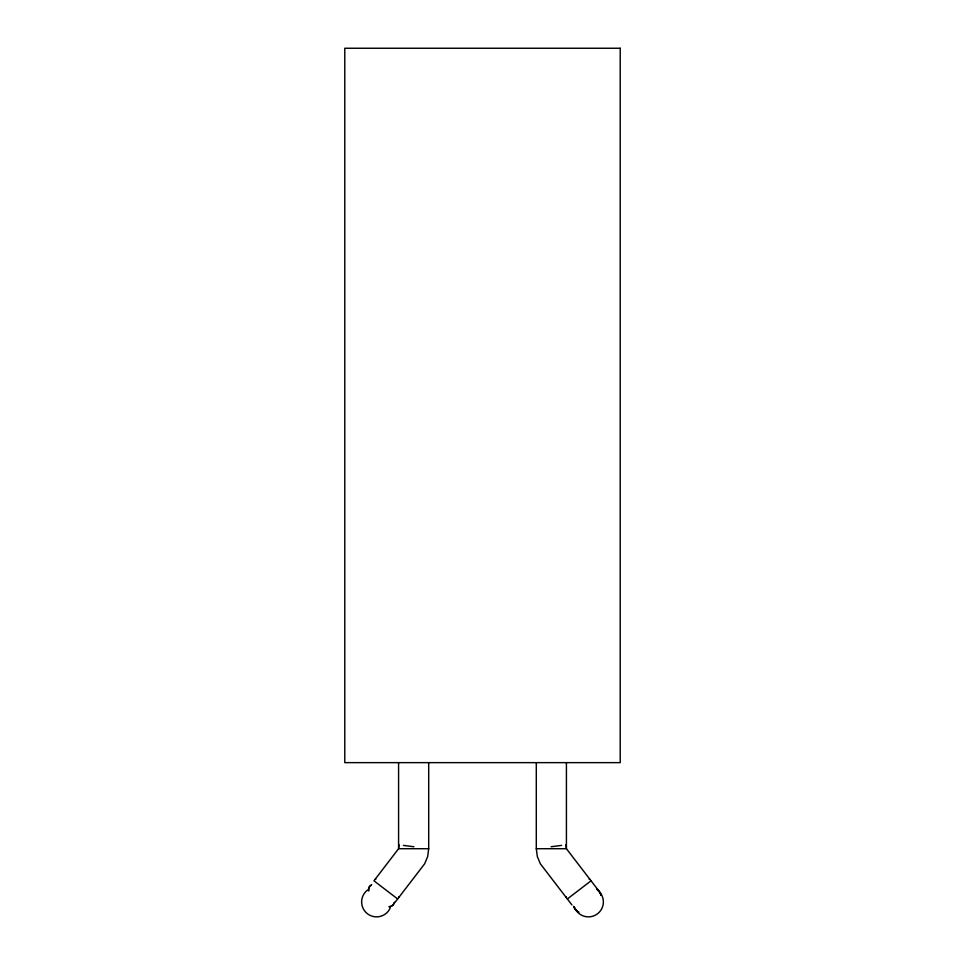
<?xml version="1.0" encoding="UTF-8"?>
<svg xmlns="http://www.w3.org/2000/svg" width="965" height="965" viewBox="0 0 965 965"><rect width="100%" height="100%" fill="white"/><g stroke="black" fill="none" stroke-linecap="round" stroke-linejoin="round"><path stroke-width="1.45" d="M399.088 844.809L398.581 848.718L373.962 880.804L397.652 898.982M428.701 762.639L428.701 848.718L427.676 856.51L424.672 863.772L395.276 902.07M566.166 897.438L566.262 896.726M567.348 898.982L591.038 880.804M551.099 846.763L561.57 845.388M375.144 879.26L375.855 879.163M393.853 903.107A15.151 7.575 37.5 0 1 389.185 906.726L389.185 906.726M428.701 848.718L398.581 848.718L398.581 762.639M536.299 762.639L536.299 848.718L566.419 848.718L597.528 889.248M589.145 879.163L589.856 879.26M403.43 845.388L413.901 846.763M577.818 911.792L578.916 912.299L577.745 911.696A14.933 11.845 -37.5 0 1 574.079 906.919M571.931 904.953L540.328 863.772L537.324 856.51L536.299 848.718M398.738 896.726L398.834 897.438M565.912 844.809L566.419 848.718L566.419 762.639M597.528 890.092A14.933 14.933 0 0 1 597.528 913.795A14.933 14.933 0 0 1 574.645 907.655M370.97 885.544A15.151 7.575 37.5 0 0 368.678 890.985L368.69 890.948A14.933 9.095 37.5 0 1 371.706 884.567M394.601 902.13A14.933 9.095 37.5 0 1 389.209 906.702M390.355 907.655A14.933 14.933 0 0 1 367.472 913.795A14.933 14.933 0 0 1 367.472 890.092M577.745 911.696A15.151 13.124 -37.5 0 1 573.632 906.34M596.961 889.356A14.933 11.845 -37.5 0 1 600.7 894.229L600.906 895.411L600.64 894.133A15.151 13.124 -37.5 0 0 596.527 888.777M620.218 48.25L344.782 48.25L344.782 762.639L620.218 762.639L620.218 48.25"/></g></svg>
